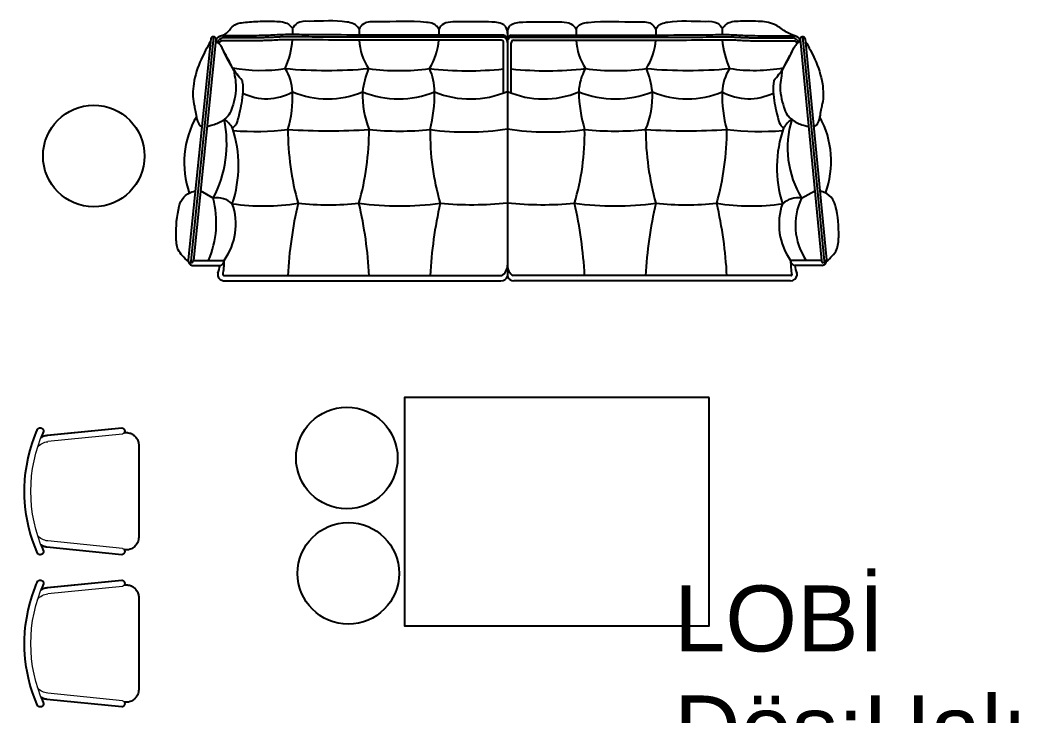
# Model space of a CAD drawing. Header units: millimetres. Extents: x 1443065 to 1517367, y 3763150 to 3779068.
# Drawn here: x 1476300.7 to 1476695.4, y 3768448.2 to 3768722.4 of the extents above; entities that cross this region are included whole.
import ezdxf

# ---------------------------------------------------------------- set-up
doc = ezdxf.new("R2010")
doc.units = ezdxf.units.MM
doc.layers.add('A_TEFRIS', color=173, linetype='Continuous', lineweight=9)
doc.layers.add('MAHAL', color=52, linetype='Continuous', lineweight=13)
doc.layers.add('m-TFR_vitrifiye', color=1, linetype='Continuous')
doc.styles.get("Standard").update_dxf_attribs({"font": 'arial.ttf'})

# ---------------------------------------------------------------- blocks, each defined once
blk = doc.blocks.new('fffef')
for p, q in [((5.53, 23.86), (5.52, 23.73)), ((5.52, 23.73), (5.53, 23.66)), ((5.57, 24.08), (5.53, 23.86)), ((5.67, 24.32), (5.57, 24.08)), ((5.77, 24.48), (5.67, 24.32)), ((5.83, 24.56), (5.77, 24.48)), ((5.94, 24.67), (5.83, 24.56)), ((6.07, 24.78), (5.94, 24.67)), ((6.26, 24.89), (6.07, 24.78)), ((6.36, 24.93), (6.26, 24.89)), ((6.41, 24.95), (6.36, 24.93)), ((6.55, 24.98), (6.41, 24.95)), ((6.67, 25), (6.55, 24.98)), ((35.77, 22.07), (6.67, 25)), ((37.46, 23.72), (37.45, 23.63)), ((37.47, 23.83), (37.46, 23.72)), ((37.51, 24.03), (37.47, 23.83)), ((37.58, 24.2), (37.51, 24.03)), ((37.67, 24.37), (37.58, 24.2)), ((37.78, 24.52), (37.67, 24.37)), ((37.88, 24.62), (37.78, 24.52)), ((37.98, 24.71), (37.88, 24.62)), ((38.14, 24.82), (37.98, 24.71)), ((38.3, 24.9), (38.14, 24.82)), ((38.49, 24.96), (38.3, 24.9)), ((38.7, 24.99), (38.49, 24.96)), ((38.91, 25), (38.7, 24.99)), ((39.18, 24.95), (38.91, 25)), ((39.36, 24.89), (39.18, 24.95)), ((39.52, 24.81), (39.36, 24.89)), ((39.63, 24.74), (39.52, 24.81)), ((39.73, 24.65), (39.63, 24.74)), ((39.83, 24.45), (39.73, 24.65)), ((39.98, 24.1), (39.83, 24.45)), ((40.35, 23.22), (39.98, 24.1)), ((0.35, 19.97), (0.23, 19.64)), ((0.53, 20.37), (0.35, 19.97)), ((0.68, 20.65), (0.53, 20.37)), ((0.84, 20.91), (0.68, 20.65)), ((1.11, 21.27), (0.84, 20.91)), ((1.37, 21.57), (1.11, 21.27)), ((1.55, 21.76), (1.37, 21.57)), ((1.81, 21.99), (1.55, 21.76)), ((2.03, 22.16), (1.81, 21.99)), ((2.25, 22.31), (2.03, 22.16)), ((2.61, 22.52), (2.25, 22.31)), ((2.96, 22.7), (2.61, 22.52)), ((3.29, 22.83), (2.96, 22.7)), ((3.66, 22.95), (3.29, 22.83)), ((4.09, 23.05), (3.66, 22.95)), ((4.39, 23.1), (4.09, 23.05)), ((4.79, 23.13), (4.39, 23.1)), ((5.37, 23.12), (4.79, 23.13)), ((5.7, 23.08), (5.37, 23.12)), ((5.53, 23.66), (5.55, 23.47)), ((5.55, 23.47), (5.59, 23.32)), ((5.59, 23.32), (5.64, 23.2)), ((5.64, 23.2), (5.67, 23.14)), ((5.67, 23.14), (5.69, 23.11)), ((5.69, 23.11), (5.7, 23.08)), ((36.04, 22.04), (35.77, 22.07)), ((36.41, 22), (36.04, 22.04)), ((36.83, 21.92), (36.41, 22)), ((37.24, 21.8), (36.83, 21.92)), ((37.65, 21.65), (37.24, 21.8)), ((37.45, 23.63), (37.56, 23.38)), ((37.56, 23.38), (37.65, 23.18)), ((37.65, 23.18), (37.77, 22.91)), ((37.93, 21.52), (37.65, 21.65)), ((37.77, 22.91), (38.48, 21.19)), ((38.21, 21.36), (37.93, 21.52)), ((38.48, 21.19), (38.21, 21.36)), ((40.82, 22.07), (40.35, 23.22)), ((41.35, 20.67), (40.82, 22.07)), ((42, 18.8), (41.35, 20.67)), ((0.01, 18.51), (0, 17.94)), ((0, 17.94), (0, -18.13)), ((0.04, 18.74), (0.01, 18.51)), ((0.07, 18.95), (0.04, 18.74)), ((0.13, 19.25), (0.07, 18.95)), ((0.23, 19.64), (0.13, 19.25)), ((42.8, 16.13), (42, 18.8)), ((43.54, 13.2), (42.8, 16.13)), ((44.14, 10.12), (43.54, 13.2)), ((44.56, 7.3), (44.14, 10.12)), ((44.81, 4.72), (44.56, 7.3)), ((44.98, 1.39), (44.81, 4.72)), ((44.96, -2.33), (44.98, 1.39)), ((44.69, -6.1), (44.96, -2.33)), ((44.29, -9.2), (44.69, -6.1)), ((43.43, -13.69), (43.98, -11.07)), ((43.98, -11.07), (44.29, -9.2)), ((42.7, -16.5), (43.43, -13.69)), ((0, -18.13), (0.03, -18.72)), ((0.03, -18.72), (0.1, -19.12)), ((0.1, -19.12), (0.25, -19.69)), ((0.25, -19.69), (0.34, -19.94)), ((40.84, -22.01), (41.84, -19.28)), ((41.84, -19.28), (42.7, -16.5)), ((0.34, -19.94), (0.52, -20.35)), ((0.52, -20.35), (0.71, -20.69)), ((0.71, -20.69), (0.97, -21.09)), ((0.97, -21.09), (1.24, -21.43)), ((1.24, -21.43), (1.5, -21.7)), ((1.5, -21.7), (1.87, -22.03)), ((1.87, -22.03), (2.29, -22.34)), ((2.29, -22.34), (2.85, -22.65)), ((2.85, -22.65), (3.35, -22.85)), ((3.35, -22.85), (4.08, -23.05)), ((4.08, -23.05), (4.6, -23.12)), ((4.6, -23.12), (5, -23.13)), ((5, -23.13), (5.39, -23.12)), ((5.39, -23.12), (5.56, -23.1)), ((5.54, -23.53), (5.53, -23.66)), ((5.53, -23.66), (5.53, -23.86)), ((5.58, -23.36), (5.54, -23.53)), ((5.56, -23.1), (5.61, -23.1)), ((5.62, -23.24), (5.58, -23.36)), ((5.61, -23.1), (5.66, -23.09)), ((5.7, -23.08), (5.62, -23.24)), ((5.66, -23.09), (5.7, -23.08)), ((6.67, -25), (36.16, -22.03)), ((36.16, -22.03), (36.51, -21.98)), ((36.51, -21.98), (36.77, -21.93)), ((36.77, -21.93), (36.99, -21.88)), ((36.99, -21.88), (37.2, -21.81)), ((37.2, -21.81), (37.42, -21.74)), ((37.42, -21.74), (37.6, -21.66)), ((38.48, -21.19), (37.45, -23.63)), ((37.45, -23.63), (37.48, -23.9)), ((37.6, -21.66), (37.83, -21.57)), ((37.83, -21.57), (38.09, -21.43)), ((38.09, -21.43), (38.34, -21.28)), ((38.34, -21.28), (38.48, -21.19)), ((40.15, -23.7), (40.84, -22.01)), ((5.53, -23.86), (5.54, -23.92)), ((5.54, -23.92), (5.56, -24.05)), ((5.56, -24.05), (5.61, -24.2)), ((5.61, -24.2), (5.67, -24.33)), ((5.67, -24.33), (5.73, -24.43)), ((5.73, -24.43), (5.8, -24.53)), ((5.8, -24.53), (5.87, -24.6)), ((5.87, -24.6), (5.95, -24.68)), ((5.95, -24.68), (6.04, -24.76)), ((6.04, -24.76), (6.14, -24.83)), ((6.14, -24.83), (6.23, -24.87)), ((6.23, -24.87), (6.34, -24.92)), ((6.34, -24.92), (6.46, -24.96)), ((6.46, -24.96), (6.56, -24.98)), ((6.56, -24.98), (6.67, -25)), ((37.48, -23.9), (37.6, -24.24)), ((37.6, -24.24), (37.72, -24.44)), ((37.72, -24.44), (37.87, -24.62)), ((37.87, -24.62), (38.04, -24.75)), ((38.04, -24.75), (38.26, -24.88)), ((38.26, -24.88), (38.52, -24.97)), ((38.52, -24.97), (38.74, -25)), ((38.74, -25), (38.94, -24.99)), ((38.94, -24.99), (39.06, -24.98)), ((39.06, -24.98), (39.18, -24.95)), ((39.18, -24.95), (39.35, -24.9)), ((39.35, -24.9), (39.44, -24.85)), ((39.44, -24.85), (39.58, -24.77)), ((39.58, -24.77), (39.67, -24.7)), ((39.67, -24.7), (39.73, -24.65)), ((39.73, -24.65), (40.15, -23.7))]:
    blk.add_line(p, q)
at = {"layer": 'A_TEFRIS'}
for p, q in [((6.67, 25), (36.04, 22.04)), ((6.42, 22.51), (35.79, 19.55)), ((0, 18.13), (0, -18.13)), ((6.42, -22.51), (35.79, -19.55)), ((6.67, -25), (36.04, -22.04))]:
    blk.add_line(p, q, dxfattribs=at)
for centre, radius, start, end in [((6.8, 23.73), 1.28, 95.9191, 252.5915), ((38.82, 23.63), 1.37, 48.2766, 180.0645), ((-15.35, 0), 60.35, 335.8879, 24.1121), ((5, 18.13), 5, 81.9422, 180), ((35.66, 17), 5.05, 56.0631, 85.6688), ((-15.35, 0), 57.85, 335.8904, 24.1096), ((35.41, 14.01), 5.55, 37.2213, 85.4268), ((5, -18.13), 5, 180, 278.0578), ((35.41, -14.01), 5.55, 274.5732, 322.7787), ((6.8, -23.73), 1.28, 107.4085, 264.0809), ((35.66, -17), 5.05, 274.3312, 303.9369), ((38.82, -23.63), 1.37, 179.9355, 311.7234)]:
    blk.add_arc(centre, radius, start, end, dxfattribs=at)

msp = doc.modelspace()

# ---------------------------------------------------------------- linework, layer by layer
at = {"layer": 'm-TFR_vitrifiye'}
for points in [[(1476408.04, 3768719.06), (1476408.04, 3768716.69)], [(1476434.26, 3768718.88), (1476434.26, 3768716.52)], [(1476465.67, 3768718.87), (1476465.67, 3768716.51)], [(1476519.74, 3768718.87), (1476519.74, 3768716.51)], [(1476551.14, 3768718.88), (1476551.14, 3768716.52)], [(1476577.36, 3768719.06), (1476577.36, 3768716.69)], [(1476375.87, 3768715.04), (1476367, 3768627.93)], [(1476376.97, 3768715.87), (1476367.8, 3768626.06)], [(1476377.86, 3768714.82), (1476368.99, 3768627.74)], [(1476492.7, 3768717.09), (1476492.7, 3768714.5)], [(1476608.05, 3768714.82), (1476616.42, 3768627.74)], [(1476608.94, 3768715.87), (1476617.61, 3768626.06)], [(1476610.04, 3768715.04), (1476618.41, 3768627.93)], [(1476491.19, 3768693.68), (1476491.19, 3768713.5)], [(1476492.7, 3768714.5), (1476492.7, 3768622.65)], [(1476492.7, 3768714.5), (1476492.7, 3768621.57)], [(1476492.7, 3768713.64), (1476492.7, 3768621.57)], [(1476494.21, 3768693.68), (1476494.21, 3768713.5)], [(1476376.8, 3768652.21), (1476371.78, 3768655.08)], [(1476608.6, 3768652.21), (1476613.78, 3768655.17)], [(1476368.71, 3768625.74), (1476379.53, 3768625.74)], [(1476368.99, 3768627.74), (1476381.13, 3768627.74)], [(1476616.42, 3768627.74), (1476604.28, 3768627.74)], [(1476616.69, 3768625.74), (1476605.88, 3768625.74)], [(1476380.95, 3768621.72), (1476490.39, 3768621.74)], [(1476604.46, 3768621.72), (1476495.02, 3768621.74)], [(1476381.2, 3768619.73), (1476490.15, 3768619.73)], [(1476604.21, 3768619.73), (1476495.26, 3768619.73)]]:
    msp.add_lwpolyline(points, dxfattribs=at)
msp.add_lwpolyline([(1476572.14, 3768573.74), (1476452.14, 3768573.74), (1476452.14, 3768483.74), (1476572.14, 3768483.74)], close=True, dxfattribs=at)
for centre in [(1476329.77, 3768668.86), (1476429.45, 3768549.87), (1476430.04, 3768504.41)]:
    msp.add_circle(centre, 20, dxfattribs=at)
for points, knots in [([(1476380.01, 3768716.22), (1476382.32, 3768717.08), (1476383.04, 3768718.32), (1476383.76, 3768719.19), (1476385.16, 3768720.88), (1476386.57, 3768721.16), (1476387.99, 3768721.36), (1476390.05, 3768721.65), (1476392.13, 3768721.79), (1476394.37, 3768721.89), (1476396.83, 3768721.99), (1476399.48, 3768722.06), (1476401.88, 3768721.92), (1476402.89, 3768721.87), (1476403.87, 3768721.78), (1476404.83, 3768721.52), (1476405.48, 3768721.35), (1476406.12, 3768721.11), (1476406.62, 3768720.69), (1476406.98, 3768720.39), (1476407.26, 3768720.01), (1476407.6, 3768719.65), (1476407.77, 3768719.47), (1476407.96, 3768719.29), (1476408.04, 3768719.06)], [0, 0, 0, 0, 1, 1, 1, 2, 2, 2, 3, 3, 3, 4, 4, 4, 5, 5, 5, 6, 6, 6, 7, 7, 7, 8, 8, 8, 8]), ([(1476434.26, 3768718.88), (1476433.96, 3768719.42), (1476433.57, 3768719.93), (1476433.09, 3768720.32), (1476432.8, 3768720.57), (1476432.46, 3768720.76), (1476432.11, 3768720.93), (1476431.29, 3768721.32), (1476430.38, 3768721.5), (1476429.48, 3768721.65), (1476424.57, 3768722.43), (1476419.84, 3768721.9), (1476414.63, 3768721.92), (1476412.93, 3768721.93), (1476411.19, 3768722), (1476409.87, 3768721.15), (1476409.11, 3768720.66), (1476408.49, 3768719.87), (1476408.04, 3768719.06)], [0, 0, 0, 0, 1, 1, 1, 2, 2, 2, 3, 3, 3, 4, 4, 4, 5, 5, 5, 6, 6, 6, 6]), ([(1476465.67, 3768718.87), (1476465.37, 3768719.41), (1476464.98, 3768719.92), (1476464.5, 3768720.31), (1476464.2, 3768720.56), (1476463.87, 3768720.76), (1476463.52, 3768720.92), (1476462.69, 3768721.29), (1476461.78, 3768721.42), (1476460.88, 3768721.52), (1476454.35, 3768722.27), (1476448.24, 3768721.56), (1476441.35, 3768721.75), (1476439.47, 3768721.8), (1476437.54, 3768721.92), (1476436.09, 3768720.97), (1476435.33, 3768720.48), (1476434.71, 3768719.69), (1476434.26, 3768718.88)], [0, 0, 0, 0, 1, 1, 1, 2, 2, 2, 3, 3, 3, 4, 4, 4, 5, 5, 5, 6, 6, 6, 6]), ([(1476492.09, 3768719.77), (1476491.92, 3768719.97), (1476491.73, 3768720.16), (1476491.53, 3768720.32), (1476491.23, 3768720.57), (1476490.9, 3768720.77), (1476490.55, 3768720.93), (1476489.73, 3768721.3), (1476488.82, 3768721.44), (1476487.91, 3768721.53), (1476484.31, 3768721.92), (1476480.88, 3768721.65), (1476475.43, 3768721.74), (1476472.75, 3768721.78), (1476469.58, 3768721.91), (1476467.71, 3768720.96), (1476466.73, 3768720.47), (1476466.11, 3768719.68), (1476465.67, 3768718.87)], [0, 0, 0, 0, 1, 1, 1, 2, 2, 2, 3, 3, 3, 4, 4, 4, 5, 5, 5, 6, 6, 6, 6]), ([(1476493.32, 3768719.77), (1476493.49, 3768719.97), (1476493.67, 3768720.16), (1476493.87, 3768720.32), (1476494.17, 3768720.57), (1476494.5, 3768720.77), (1476494.85, 3768720.93), (1476495.68, 3768721.3), (1476496.59, 3768721.44), (1476497.49, 3768721.53), (1476501.1, 3768721.92), (1476504.52, 3768721.65), (1476509.97, 3768721.74), (1476512.65, 3768721.78), (1476515.82, 3768721.91), (1476517.69, 3768720.96), (1476518.67, 3768720.47), (1476519.3, 3768719.68), (1476519.74, 3768718.87)], [0, 0, 0, 0, 1, 1, 1, 2, 2, 2, 3, 3, 3, 4, 4, 4, 5, 5, 5, 6, 6, 6, 6]), ([(1476519.74, 3768718.87), (1476520.04, 3768719.41), (1476520.43, 3768719.92), (1476520.91, 3768720.31), (1476521.21, 3768720.56), (1476521.54, 3768720.76), (1476521.89, 3768720.92), (1476522.71, 3768721.29), (1476523.62, 3768721.42), (1476524.53, 3768721.52), (1476531.06, 3768722.27), (1476537.17, 3768721.56), (1476544.06, 3768721.75), (1476545.93, 3768721.8), (1476547.87, 3768721.92), (1476549.32, 3768720.97), (1476550.07, 3768720.48), (1476550.7, 3768719.69), (1476551.14, 3768718.88)], [0, 0, 0, 0, 1, 1, 1, 2, 2, 2, 3, 3, 3, 4, 4, 4, 5, 5, 5, 6, 6, 6, 6]), ([(1476551.14, 3768718.88), (1476551.44, 3768719.42), (1476551.83, 3768719.93), (1476552.31, 3768720.32), (1476552.61, 3768720.57), (1476552.94, 3768720.76), (1476553.29, 3768720.93), (1476554.12, 3768721.32), (1476555.03, 3768721.5), (1476555.93, 3768721.65), (1476560.83, 3768722.43), (1476565.56, 3768721.9), (1476570.78, 3768721.92), (1476572.47, 3768721.93), (1476574.22, 3768722), (1476575.54, 3768721.15), (1476576.3, 3768720.66), (1476576.92, 3768719.87), (1476577.36, 3768719.06)], [0, 0, 0, 0, 1, 1, 1, 2, 2, 2, 3, 3, 3, 4, 4, 4, 5, 5, 5, 6, 6, 6, 6]), ([(1476605.9, 3768716.22), (1476603.59, 3768717.08), (1476602.87, 3768717.52), (1476602.15, 3768718), (1476600.75, 3768718.92), (1476599.34, 3768720), (1476597.93, 3768720.67), (1476595.86, 3768721.65), (1476593.78, 3768721.79), (1476591.45, 3768721.89), (1476588.88, 3768721.99), (1476586.01, 3768722.06), (1476583.56, 3768721.92), (1476582.51, 3768721.87), (1476581.54, 3768721.78), (1476580.57, 3768721.52), (1476579.93, 3768721.35), (1476579.28, 3768721.11), (1476578.79, 3768720.69), (1476578.43, 3768720.39), (1476578.15, 3768720.01), (1476577.81, 3768719.65), (1476577.64, 3768719.47), (1476577.44, 3768719.29), (1476577.36, 3768719.06)], [0, 0, 0, 0, 1, 1, 1, 2, 2, 2, 3, 3, 3, 4, 4, 4, 5, 5, 5, 6, 6, 6, 7, 7, 7, 8, 8, 8, 8]), ([(1476377.86, 3768714.82), (1476377.89, 3768715.38), (1476377.46, 3768715.85), (1476376.91, 3768715.87), (1476376.4, 3768715.9), (1476375.96, 3768715.54), (1476375.87, 3768715.04)], [0, 0, 0, 0, 1, 1, 1, 2, 2, 2, 2]), ([(1476491.19, 3768716.51), (1476471.13, 3768716.51), (1476455.42, 3768716.49), (1476437.56, 3768716.51), (1476432.38, 3768716.52), (1476427.02, 3768716.53), (1476419.65, 3768716.59), (1476417.02, 3768716.61), (1476414.13, 3768716.63), (1476411.78, 3768716.66), (1476408.75, 3768716.69), (1476406.64, 3768716.72), (1476404.4, 3768716.66), (1476402.27, 3768716.6), (1476400.02, 3768716.46), (1476397.87, 3768716.37), (1476395.15, 3768716.26), (1476392.6, 3768716.22), (1476390.07, 3768716.23), (1476387.32, 3768716.23), (1476384.6, 3768716.28), (1476381.8, 3768716.23), (1476381.75, 3768716.22), (1476381.7, 3768716.22), (1476380.01, 3768716.22)], [0, 0, 0, 0, 1, 1, 1, 2, 2, 2, 3, 3, 3, 4, 4, 4, 5, 5, 5, 6, 6, 6, 7, 7, 7, 8, 8, 8, 8]), ([(1476490.19, 3768714.5), (1476480.05, 3768714.5), (1476440.71, 3768714.5), (1476439.44, 3768714.5), (1476437.07, 3768714.5), (1476434.7, 3768714.5), (1476432.33, 3768714.5), (1476429.96, 3768714.51), (1476427.58, 3768714.52), (1476425.21, 3768714.54), (1476424.29, 3768714.54), (1476423.36, 3768714.55), (1476420.19, 3768714.57), (1476417.67, 3768714.57), (1476414.55, 3768714.58), (1476413.82, 3768714.6), (1476413.09, 3768714.61), (1476412.36, 3768714.62), (1476411.63, 3768714.63), (1476410.9, 3768714.64), (1476410.16, 3768714.65), (1476409.44, 3768714.66), (1476408.71, 3768714.67), (1476407.99, 3768714.68), (1476407.27, 3768714.68), (1476406.73, 3768714.68), (1476406.19, 3768714.67), (1476405.66, 3768714.67), (1476405.4, 3768714.66), (1476405.14, 3768714.66), (1476404.88, 3768714.65), (1476404.65, 3768714.64), (1476404.43, 3768714.64), (1476404.2, 3768714.63), (1476403.97, 3768714.62), (1476403.75, 3768714.61), (1476403.52, 3768714.6), (1476403.3, 3768714.59), (1476403.07, 3768714.58), (1476402.84, 3768714.57), (1476402.38, 3768714.55), (1476401.93, 3768714.53), (1476401.47, 3768714.5), (1476400.55, 3768714.45), (1476399.62, 3768714.4), (1476398.11, 3768714.36), (1476397.51, 3768714.34), (1476397.13, 3768714.33), (1476396.76, 3768714.31), (1476396.38, 3768714.3), (1476396.01, 3768714.29), (1476395.63, 3768714.28), (1476394.89, 3768714.26), (1476394.14, 3768714.24), (1476393.39, 3768714.23), (1476392.53, 3768714.22), (1476391.66, 3768714.21), (1476390.8, 3768714.21), (1476390.24, 3768714.21), (1476389.69, 3768714.21), (1476389.14, 3768714.21), (1476388.58, 3768714.21), (1476388.03, 3768714.22), (1476387.49, 3768714.22), (1476386.41, 3768714.23), (1476385.34, 3768714.23), (1476384.27, 3768714.23), (1476383.91, 3768714.23), (1476383.54, 3768714.23), (1476383.18, 3768714.23), (1476382.96, 3768714.23), (1476382.74, 3768714.22), (1476382.51, 3768714.22), (1476382.37, 3768714.22), (1476382.22, 3768714.22), (1476382.08, 3768714.21), (1476381.94, 3768714.21), (1476381.8, 3768714.21), (1476381.65, 3768714.21), (1476381.64, 3768714.21), (1476381.63, 3768714.21), (1476380.22, 3768714.21)], [0, 0, 0, 0, 1, 1, 1, 2, 2, 2, 3, 3, 3, 4, 4, 4, 5, 5, 5, 6, 6, 6, 7, 7, 7, 8, 8, 8, 9, 9, 9, 10, 10, 10, 11, 11, 11, 12, 12, 12, 13, 13, 13, 14, 14, 14, 15, 15, 15, 16, 16, 16, 17, 17, 17, 18, 18, 18, 19, 19, 19, 20, 20, 20, 21, 21, 21, 22, 22, 22, 23, 23, 23, 24, 24, 24, 25, 25, 25, 26, 26, 26, 27, 27, 27, 27]), ([(1476491.19, 3768715.66), (1476482.33, 3768715.66), (1476440.9, 3768715.65), (1476439.65, 3768715.65), (1476437.51, 3768715.65), (1476435.36, 3768715.65), (1476433.21, 3768715.66), (1476431.07, 3768715.66), (1476428.92, 3768715.67), (1476426.77, 3768715.68), (1476425.72, 3768715.69), (1476424.67, 3768715.7), (1476421.42, 3768715.71), (1476418.71, 3768715.72), (1476417.83, 3768715.73), (1476415.77, 3768715.74), (1476413.7, 3768715.76), (1476412.82, 3768715.77), (1476411.95, 3768715.78), (1476411.35, 3768715.79), (1476410.75, 3768715.8), (1476410.14, 3768715.81), (1476409.54, 3768715.82), (1476408.94, 3768715.83), (1476408.34, 3768715.83), (1476407.14, 3768715.84), (1476405.95, 3768715.84), (1476404.76, 3768715.8), (1476404.48, 3768715.8), (1476404.2, 3768715.79), (1476403.92, 3768715.78), (1476403.63, 3768715.77), (1476403.35, 3768715.76), (1476403.07, 3768715.74), (1476402.51, 3768715.72), (1476401.94, 3768715.69), (1476401.37, 3768715.66), (1476400.82, 3768715.63), (1476400.26, 3768715.6), (1476399.23, 3768715.57), (1476398.54, 3768715.55), (1476398.17, 3768715.53), (1476397.81, 3768715.52), (1476397.07, 3768715.48), (1476396.33, 3768715.46), (1476395.59, 3768715.43), (1476394.85, 3768715.41), (1476394.11, 3768715.4), (1476393.37, 3768715.39), (1476392.43, 3768715.37), (1476391.5, 3768715.37), (1476390.57, 3768715.37), (1476390, 3768715.37), (1476389.43, 3768715.37), (1476388.87, 3768715.37), (1476388.3, 3768715.37), (1476387.74, 3768715.38), (1476387.18, 3768715.38), (1476386.05, 3768715.39), (1476384.92, 3768715.39), (1476383.79, 3768715.39), (1476383.3, 3768715.39), (1476382.82, 3768715.38), (1476382.33, 3768715.38), (1476382.18, 3768715.37), (1476382.04, 3768715.37), (1476381.89, 3768715.37), (1476381.8, 3768715.37), (1476381.7, 3768715.37), (1476380.57, 3768715.36)], [0, 0, 0, 0, 1, 1, 1, 2, 2, 2, 3, 3, 3, 4, 4, 4, 5, 5, 5, 6, 6, 6, 7, 7, 7, 8, 8, 8, 9, 9, 9, 10, 10, 10, 11, 11, 11, 12, 12, 12, 13, 13, 13, 14, 14, 14, 15, 15, 15, 16, 16, 16, 17, 17, 17, 18, 18, 18, 19, 19, 19, 20, 20, 20, 21, 21, 21, 22, 22, 22, 23, 23, 23, 23]), ([(1476494.21, 3768716.51), (1476514.28, 3768716.51), (1476529.99, 3768716.49), (1476547.85, 3768716.51), (1476553.03, 3768716.52), (1476558.39, 3768716.53), (1476565.75, 3768716.59), (1476568.39, 3768716.61), (1476571.28, 3768716.63), (1476573.62, 3768716.66), (1476576.65, 3768716.69), (1476578.76, 3768716.72), (1476580.87, 3768716.66), (1476582.89, 3768716.6), (1476584.9, 3768716.46), (1476587.07, 3768716.37), (1476589.82, 3768716.26), (1476592.82, 3768716.22), (1476595.59, 3768716.23), (1476598.59, 3768716.23), (1476601.31, 3768716.28), (1476604.12, 3768716.23), (1476604.16, 3768716.22), (1476604.21, 3768716.22), (1476605.9, 3768716.22)], [0, 0, 0, 0, 1, 1, 1, 2, 2, 2, 3, 3, 3, 4, 4, 4, 5, 5, 5, 6, 6, 6, 7, 7, 7, 8, 8, 8, 8]), ([(1476494.21, 3768715.66), (1476503.08, 3768715.66), (1476544.51, 3768715.65), (1476545.75, 3768715.65), (1476547.9, 3768715.65), (1476550.05, 3768715.65), (1476552.19, 3768715.66), (1476554.34, 3768715.66), (1476556.49, 3768715.67), (1476558.64, 3768715.68), (1476559.69, 3768715.69), (1476560.74, 3768715.7), (1476563.99, 3768715.71), (1476566.7, 3768715.72), (1476567.57, 3768715.73), (1476569.64, 3768715.74), (1476571.71, 3768715.76), (1476572.58, 3768715.77), (1476573.46, 3768715.78), (1476574.06, 3768715.79), (1476574.66, 3768715.8), (1476575.26, 3768715.81), (1476575.86, 3768715.82), (1476576.46, 3768715.83), (1476577.06, 3768715.83), (1476578.26, 3768715.84), (1476579.46, 3768715.84), (1476580.65, 3768715.8), (1476580.93, 3768715.8), (1476581.21, 3768715.79), (1476581.49, 3768715.78), (1476581.77, 3768715.77), (1476582.05, 3768715.76), (1476582.34, 3768715.74), (1476582.9, 3768715.72), (1476583.47, 3768715.69), (1476584.03, 3768715.66), (1476584.59, 3768715.63), (1476585.14, 3768715.6), (1476585.7, 3768715.57), (1476586.07, 3768715.55), (1476586.44, 3768715.53), (1476586.81, 3768715.52), (1476587.55, 3768715.48), (1476588.29, 3768715.46), (1476589.03, 3768715.43), (1476589.77, 3768715.41), (1476591.81, 3768715.4), (1476592.54, 3768715.39), (1476593.48, 3768715.37), (1476594.42, 3768715.37), (1476595.35, 3768715.37), (1476595.91, 3768715.37), (1476596.48, 3768715.37), (1476597.05, 3768715.37), (1476597.61, 3768715.37), (1476598.17, 3768715.38), (1476598.74, 3768715.38), (1476599.87, 3768715.39), (1476600.99, 3768715.39), (1476602.13, 3768715.39), (1476602.61, 3768715.39), (1476603.1, 3768715.38), (1476603.58, 3768715.38), (1476603.73, 3768715.37), (1476603.88, 3768715.37), (1476604.03, 3768715.37), (1476604.12, 3768715.37), (1476604.21, 3768715.37), (1476605.34, 3768715.36)], [0, 0, 0, 0, 1, 1, 1, 2, 2, 2, 3, 3, 3, 4, 4, 4, 5, 5, 5, 6, 6, 6, 7, 7, 7, 8, 8, 8, 9, 9, 9, 10, 10, 10, 11, 11, 11, 12, 12, 12, 13, 13, 13, 14, 14, 14, 15, 15, 15, 16, 16, 16, 17, 17, 17, 18, 18, 18, 19, 19, 19, 20, 20, 20, 21, 21, 21, 22, 22, 22, 23, 23, 23, 23]), ([(1476495.21, 3768714.5), (1476505.36, 3768714.5), (1476544.7, 3768714.5), (1476545.97, 3768714.5), (1476548.34, 3768714.5), (1476550.71, 3768714.5), (1476553.08, 3768714.5), (1476555.45, 3768714.51), (1476557.82, 3768714.52), (1476560.2, 3768714.54), (1476561.12, 3768714.54), (1476562.04, 3768714.55), (1476565.21, 3768714.57), (1476567.73, 3768714.57), (1476570.85, 3768714.58), (1476571.58, 3768714.6), (1476572.32, 3768714.61), (1476573.05, 3768714.62), (1476573.78, 3768714.63), (1476574.51, 3768714.64), (1476575.24, 3768714.65), (1476575.97, 3768714.66), (1476576.69, 3768714.67), (1476577.42, 3768714.68), (1476578.14, 3768714.68), (1476578.68, 3768714.68), (1476579.21, 3768714.67), (1476579.75, 3768714.67), (1476580.01, 3768714.66), (1476580.27, 3768714.66), (1476580.53, 3768714.65), (1476580.76, 3768714.64), (1476580.98, 3768714.64), (1476581.21, 3768714.63), (1476581.43, 3768714.62), (1476581.66, 3768714.61), (1476581.88, 3768714.6), (1476582.11, 3768714.59), (1476582.34, 3768714.58), (1476582.57, 3768714.57), (1476583.02, 3768714.55), (1476583.48, 3768714.53), (1476583.94, 3768714.5), (1476584.86, 3768714.45), (1476585.79, 3768714.4), (1476586.73, 3768714.36), (1476587.1, 3768714.34), (1476587.48, 3768714.33), (1476587.85, 3768714.31), (1476588.23, 3768714.3), (1476588.6, 3768714.29), (1476588.98, 3768714.28), (1476589.73, 3768714.26), (1476591.78, 3768714.24), (1476592.52, 3768714.23), (1476593.39, 3768714.22), (1476594.25, 3768714.21), (1476595.12, 3768714.21), (1476595.67, 3768714.21), (1476596.23, 3768714.21), (1476596.78, 3768714.21), (1476597.33, 3768714.21), (1476597.88, 3768714.22), (1476598.43, 3768714.22), (1476599.5, 3768714.23), (1476600.57, 3768714.23), (1476601.64, 3768714.23), (1476602.01, 3768714.23), (1476602.37, 3768714.23), (1476602.73, 3768714.23), (1476602.96, 3768714.23), (1476603.18, 3768714.22), (1476603.4, 3768714.22), (1476603.55, 3768714.22), (1476603.69, 3768714.22), (1476603.83, 3768714.21), (1476603.98, 3768714.21), (1476604.12, 3768714.21), (1476604.26, 3768714.21), (1476604.27, 3768714.21), (1476604.28, 3768714.21), (1476605.7, 3768714.21)], [0, 0, 0, 0, 1, 1, 1, 2, 2, 2, 3, 3, 3, 4, 4, 4, 5, 5, 5, 6, 6, 6, 7, 7, 7, 8, 8, 8, 9, 9, 9, 10, 10, 10, 11, 11, 11, 12, 12, 12, 13, 13, 13, 14, 14, 14, 15, 15, 15, 16, 16, 16, 17, 17, 17, 18, 18, 18, 19, 19, 19, 20, 20, 20, 21, 21, 21, 22, 22, 22, 23, 23, 23, 24, 24, 24, 25, 25, 25, 26, 26, 26, 27, 27, 27, 27]), ([(1476610.04, 3768715.04), (1476609.95, 3768715.58), (1476609.43, 3768715.95), (1476608.89, 3768715.86), (1476608.39, 3768715.78), (1476608.03, 3768715.33), (1476608.05, 3768714.82)], [0, 0, 0, 0, 1, 1, 1, 2, 2, 2, 2]), ([(1476375.76, 3768714.01), (1476374.45, 3768711.69), (1476373.16, 3768709.37), (1476372.07, 3768706.94), (1476370.7, 3768703.88), (1476369.66, 3768700.66), (1476369.13, 3768697.31), (1476368.71, 3768694.67), (1476368.6, 3768691.96), (1476369.16, 3768689.38), (1476369.3, 3768688.76), (1476369.47, 3768688.14), (1476369.61, 3768687.51), (1476369.79, 3768686.65), (1476369.9, 3768685.77), (1476370.06, 3768684.91), (1476370.25, 3768683.86), (1476370.52, 3768682.83), (1476370.99, 3768681.82), (1476371.19, 3768681.39), (1476371.42, 3768680.97), (1476371.79, 3768680.72), (1476371.87, 3768680.66), (1476371.96, 3768680.62), (1476372.05, 3768680.58), (1476372.15, 3768680.53), (1476372.25, 3768680.48), (1476372.35, 3768680.44)], [0, 0, 0, 0, 1, 1, 1, 2, 2, 2, 3, 3, 3, 4, 4, 4, 5, 5, 5, 6, 6, 6, 7, 7, 7, 8, 8, 8, 9, 9, 9, 9]), ([(1476384.96, 3768702.51), (1476384.11, 3768704.2), (1476383.26, 3768705.9), (1476382.37, 3768707.57), (1476381.75, 3768708.73), (1476381.11, 3768709.87), (1476380.52, 3768711.06), (1476380.26, 3768711.6), (1476380.01, 3768712.14), (1476379.64, 3768712.58), (1476379.21, 3768713.09), (1476378.62, 3768713.47), (1476378.14, 3768713.94), (1476378.03, 3768714.06), (1476377.91, 3768714.19), (1476377.81, 3768714.31)], [0, 0, 0, 0, 1, 1, 1, 2, 2, 2, 3, 3, 3, 4, 4, 4, 5, 5, 5, 5]), ([(1476388.18, 3768698.59), (1476386.86, 3768700.23), (1476385.53, 3768701.86), (1476384.41, 3768703.61), (1476382.9, 3768705.95), (1476381.74, 3768708.49), (1476380.52, 3768711.06), (1476380.27, 3768711.6), (1476380.01, 3768712.14), (1476379.64, 3768712.58), (1476379.21, 3768713.09), (1476378.62, 3768713.47), (1476378.14, 3768713.94), (1476378.03, 3768714.06), (1476377.91, 3768714.19), (1476377.81, 3768714.31)], [0, 0, 0, 0, 1, 1, 1, 2, 2, 2, 3, 3, 3, 4, 4, 4, 5, 5, 5, 5]), ([(1476597.73, 3768698.59), (1476599.06, 3768700.23), (1476600.38, 3768701.86), (1476601.51, 3768703.61), (1476603.02, 3768705.95), (1476604.17, 3768708.49), (1476605.39, 3768711.06), (1476605.65, 3768711.6), (1476605.9, 3768712.14), (1476606.28, 3768712.58), (1476606.71, 3768713.09), (1476607.29, 3768713.47), (1476607.77, 3768713.94), (1476607.89, 3768714.06), (1476608, 3768714.19), (1476608.11, 3768714.31)], [0, 0, 0, 0, 1, 1, 1, 2, 2, 2, 3, 3, 3, 4, 4, 4, 5, 5, 5, 5]), ([(1476600.95, 3768702.51), (1476601.8, 3768704.2), (1476602.66, 3768705.9), (1476603.55, 3768707.57), (1476604.17, 3768708.73), (1476604.8, 3768709.87), (1476605.39, 3768711.06), (1476605.65, 3768711.6), (1476605.91, 3768712.14), (1476606.28, 3768712.58), (1476606.71, 3768713.09), (1476607.29, 3768713.47), (1476607.77, 3768713.94), (1476607.89, 3768714.06), (1476608, 3768714.19), (1476608.11, 3768714.31)], [0, 0, 0, 0, 1, 1, 1, 2, 2, 2, 3, 3, 3, 4, 4, 4, 5, 5, 5, 5]), ([(1476610.15, 3768714.01), (1476611.47, 3768711.69), (1476612.76, 3768709.37), (1476613.84, 3768706.94), (1476615.21, 3768703.88), (1476616.25, 3768700.66), (1476616.79, 3768697.31), (1476617.21, 3768694.67), (1476617.31, 3768691.96), (1476616.75, 3768689.38), (1476616.62, 3768688.76), (1476616.44, 3768688.14), (1476616.31, 3768687.51), (1476616.12, 3768686.65), (1476616.01, 3768685.77), (1476615.86, 3768684.91), (1476615.66, 3768683.86), (1476615.4, 3768682.83), (1476614.93, 3768681.82), (1476614.73, 3768681.39), (1476614.49, 3768680.97), (1476614.13, 3768680.72), (1476614.04, 3768680.66), (1476613.96, 3768680.62), (1476613.87, 3768680.58), (1476613.7, 3768680.5), (1476613.53, 3768680.43), (1476613.37, 3768680.35)], [0, 0, 0, 0, 1, 1, 1, 2, 2, 2, 3, 3, 3, 4, 4, 4, 5, 5, 5, 6, 6, 6, 7, 7, 7, 8, 8, 8, 9, 9, 9, 9]), ([(1476384.96, 3768702.51), (1476385.06, 3768701.83), (1476385.16, 3768701.16), (1476385.26, 3768700.48), (1476385.44, 3768699.29), (1476385.65, 3768698.09), (1476385.71, 3768696.9), (1476385.88, 3768693.94), (1476385.18, 3768690.98), (1476384.3, 3768688.07), (1476383.97, 3768687), (1476383.62, 3768685.93), (1476382.98, 3768685.04), (1476382.63, 3768684.56), (1476382.19, 3768684.14), (1476381.74, 3768683.74), (1476381.3, 3768683.35), (1476380.85, 3768682.99), (1476380.36, 3768682.67), (1476379.05, 3768681.8), (1476377.54, 3768681.22), (1476376.01, 3768680.82), (1476375.46, 3768680.68), (1476374.91, 3768680.55), (1476374.36, 3768680.44)], [0, 0, 0, 0, 1, 1, 1, 2, 2, 2, 3, 3, 3, 4, 4, 4, 5, 5, 5, 6, 6, 6, 7, 7, 7, 8, 8, 8, 8]), ([(1476600.95, 3768702.51), (1476600.86, 3768701.83), (1476600.76, 3768701.16), (1476600.65, 3768700.48), (1476600.47, 3768699.29), (1476600.27, 3768698.09), (1476600.2, 3768696.9), (1476600.04, 3768693.94), (1476600.73, 3768690.98), (1476601.61, 3768688.07), (1476601.94, 3768687), (1476602.3, 3768685.93), (1476602.94, 3768685.04), (1476603.29, 3768684.56), (1476603.72, 3768684.14), (1476604.17, 3768683.74), (1476604.61, 3768683.35), (1476605.07, 3768682.99), (1476605.55, 3768682.67), (1476606.86, 3768681.8), (1476608.37, 3768681.22), (1476609.9, 3768680.82), (1476610.38, 3768680.69), (1476610.87, 3768680.58), (1476611.35, 3768680.48)], [0, 0, 0, 0, 1, 1, 1, 2, 2, 2, 3, 3, 3, 4, 4, 4, 5, 5, 5, 6, 6, 6, 7, 7, 7, 8, 8, 8, 8]), ([(1476388.18, 3768698.59), (1476388.3, 3768697.92), (1476388.42, 3768697.25), (1476388.48, 3768696.57), (1476388.58, 3768695.38), (1476388.49, 3768694.18), (1476388.39, 3768693.15), (1476388.03, 3768689.48), (1476387.58, 3768687.85), (1476386.72, 3768684.21), (1476386.51, 3768683.3), (1476386.27, 3768682.26), (1476385.82, 3768681.45), (1476385.59, 3768681.05), (1476385.32, 3768680.7), (1476384.96, 3768680.36), (1476384.78, 3768680.19), (1476384.58, 3768680.02), (1476384.37, 3768679.86)], [0, 0, 0, 0, 1, 1, 1, 2, 2, 2, 3, 3, 3, 4, 4, 4, 5, 5, 5, 6, 6, 6, 6]), ([(1476597.73, 3768698.59), (1476597.61, 3768697.92), (1476597.49, 3768697.25), (1476597.43, 3768696.57), (1476597.33, 3768695.38), (1476597.43, 3768694.18), (1476597.53, 3768693.15), (1476597.88, 3768689.48), (1476598.33, 3768687.85), (1476599.19, 3768684.21), (1476599.4, 3768683.3), (1476599.64, 3768682.26), (1476600.1, 3768681.45), (1476600.32, 3768681.05), (1476600.6, 3768680.7), (1476600.95, 3768680.36), (1476601.13, 3768680.19), (1476601.33, 3768680.02), (1476601.55, 3768679.86)], [0, 0, 0, 0, 1, 1, 1, 2, 2, 2, 3, 3, 3, 4, 4, 4, 5, 5, 5, 6, 6, 6, 6]), ([(1476366.99, 3768627.36), (1476365.39, 3768628.74), (1476363.81, 3768630.14), (1476363.02, 3768631.93), (1476362.34, 3768633.44), (1476362.22, 3768635.24), (1476362.19, 3768637), (1476362.1, 3768641.18), (1476362.44, 3768645.18), (1476363.45, 3768649.12), (1476363.6, 3768649.72), (1476363.77, 3768650.32), (1476364.03, 3768650.88), (1476364.6, 3768652.12), (1476365.6, 3768653.19), (1476366.76, 3768653.92), (1476367.46, 3768654.35), (1476368.22, 3768654.66), (1476369, 3768654.89), (1476369.25, 3768654.96), (1476369.51, 3768655.02), (1476369.76, 3768655.08)], [0, 0, 0, 0, 1, 1, 1, 2, 2, 2, 3, 3, 3, 4, 4, 4, 5, 5, 5, 6, 6, 6, 7, 7, 7, 7]), ([(1476618.41, 3768627.36), (1476620.02, 3768628.74), (1476621.59, 3768630.14), (1476622.39, 3768631.93), (1476623.07, 3768633.44), (1476623.18, 3768635.24), (1476623.22, 3768637), (1476623.31, 3768641.18), (1476622.97, 3768645.18), (1476621.96, 3768649.12), (1476621.8, 3768649.72), (1476621.63, 3768650.32), (1476621.37, 3768650.88), (1476620.81, 3768652.12), (1476619.81, 3768653.19), (1476618.64, 3768653.92), (1476617.95, 3768654.35), (1476617.19, 3768654.66), (1476616.41, 3768654.89), (1476616.21, 3768654.94), (1476616.01, 3768654.99), (1476615.8, 3768655.04)], [0, 0, 0, 0, 1, 1, 1, 2, 2, 2, 3, 3, 3, 4, 4, 4, 5, 5, 5, 6, 6, 6, 7, 7, 7, 7]), ([(1476367, 3768627.93), (1476366.83, 3768626.9), (1476367.53, 3768625.93), (1476368.56, 3768625.75), (1476368.61, 3768625.75), (1476368.66, 3768625.74), (1476368.71, 3768625.74)], [0, 0, 0, 0, 1, 1, 1, 2, 2, 2, 2]), ([(1476616.69, 3768625.74), (1476617.73, 3768625.82), (1476618.51, 3768626.73), (1476618.43, 3768627.78), (1476618.42, 3768627.83), (1476618.42, 3768627.88), (1476618.41, 3768627.93)], [0, 0, 0, 0, 1, 1, 1, 2, 2, 2, 2]), ([(1476378.65, 3768622.65), (1476378.35, 3768621.36), (1476379.16, 3768620.08), (1476380.44, 3768619.78), (1476380.69, 3768619.72), (1476380.95, 3768619.71), (1476381.2, 3768619.73)], [0, 0, 0, 0, 1, 1, 1, 2, 2, 2, 2]), ([(1476380.69, 3768622.03), (1476380.65, 3768621.9), (1476380.72, 3768621.77), (1476380.84, 3768621.73), (1476380.88, 3768621.72), (1476380.91, 3768621.72), (1476380.95, 3768621.72)], [0, 0, 0, 0, 1, 1, 1, 2, 2, 2, 2]), ([(1476604.21, 3768619.73), (1476605.52, 3768619.61), (1476606.68, 3768620.57), (1476606.81, 3768621.89), (1476606.83, 3768622.14), (1476606.81, 3768622.4), (1476606.76, 3768622.65)], [0, 0, 0, 0, 1, 1, 1, 2, 2, 2, 2]), ([(1476604.46, 3768621.72), (1476604.59, 3768621.71), (1476604.71, 3768621.8), (1476604.72, 3768621.92), (1476604.73, 3768621.96), (1476604.72, 3768621.99), (1476604.71, 3768622.03)], [0, 0, 0, 0, 1, 1, 1, 2, 2, 2, 2])]:
    msp.add_open_spline(points, degree=3, knots=knots, dxfattribs=at)
for points in [[(1476492.7, 3768717.09), (1476492.77, 3768718.02), (1476492.56, 3768718.96), (1476492.09, 3768719.77)], [(1476493.32, 3768719.77), (1476492.85, 3768718.96), (1476492.64, 3768718.02), (1476492.7, 3768717.09)], [(1476380.01, 3768716.22), (1476378.96, 3768716.06), (1476378.11, 3768715.29), (1476377.85, 3768714.26)], [(1476380.57, 3768715.36), (1476379.61, 3768715.22), (1476378.81, 3768714.55), (1476378.48, 3768713.63)], [(1476405.13, 3768703.33), (1476406.76, 3768706.91), (1476407.75, 3768710.75), (1476408.04, 3768714.67)], [(1476492.7, 3768714.5), (1476492.76, 3768715.45), (1476492.12, 3768716.3), (1476491.19, 3768716.51)], [(1476492.7, 3768713.64), (1476492.76, 3768714.59), (1476492.12, 3768715.44), (1476491.19, 3768715.66)], [(1476494.21, 3768716.51), (1476493.29, 3768716.3), (1476492.65, 3768715.45), (1476492.7, 3768714.5)], [(1476494.21, 3768715.66), (1476493.29, 3768715.44), (1476492.65, 3768714.59), (1476492.7, 3768713.64)], [(1476577.36, 3768714.67), (1476577.66, 3768710.75), (1476578.64, 3768706.91), (1476580.27, 3768703.33)], [(1476607.44, 3768713.63), (1476607.11, 3768714.55), (1476606.3, 3768715.22), (1476605.34, 3768715.36)], [(1476608.06, 3768714.26), (1476607.8, 3768715.29), (1476606.95, 3768716.06), (1476605.9, 3768716.22)], [(1476380.22, 3768714.21), (1476379.65, 3768714.13), (1476379.18, 3768713.72), (1476379.04, 3768713.17)], [(1476434.26, 3768714.5), (1476434.53, 3768710.52), (1476435.8, 3768706.68), (1476437.96, 3768703.33)], [(1476461.98, 3768703.33), (1476464.13, 3768706.68), (1476465.4, 3768710.52), (1476465.67, 3768714.5)], [(1476491.19, 3768713.5), (1476491.19, 3768714.05), (1476490.75, 3768714.5), (1476490.19, 3768714.5)], [(1476495.21, 3768714.5), (1476494.66, 3768714.5), (1476494.21, 3768714.05), (1476494.21, 3768713.5)], [(1476519.74, 3768714.5), (1476520.01, 3768710.52), (1476521.28, 3768706.68), (1476523.43, 3768703.33)], [(1476547.45, 3768703.33), (1476549.6, 3768706.68), (1476550.87, 3768710.52), (1476551.14, 3768714.5)], [(1476606.88, 3768713.17), (1476606.73, 3768713.72), (1476606.26, 3768714.13), (1476605.7, 3768714.21)], [(1476384.41, 3768703.61), (1476391.25, 3768702.36), (1476398.26, 3768702.26), (1476405.13, 3768703.33)], [(1476408.04, 3768694.12), (1476407.97, 3768697.4), (1476406.96, 3768700.6), (1476405.13, 3768703.33)], [(1476405.13, 3768703.33), (1476416.05, 3768702.33), (1476427.04, 3768702.33), (1476437.96, 3768703.33)], [(1476437.96, 3768703.33), (1476436.76, 3768700.38), (1476435.99, 3768697.28), (1476435.67, 3768694.12)], [(1476437.96, 3768703.33), (1476445.92, 3768702.22), (1476454.01, 3768702.22), (1476461.98, 3768703.33)], [(1476461.98, 3768703.33), (1476471.68, 3768702.21), (1476481.48, 3768702.16), (1476491.19, 3768703.18)], [(1476464.02, 3768694.12), (1476464.05, 3768697.3), (1476463.35, 3768700.45), (1476461.98, 3768703.33)], [(1476494.21, 3768703.18), (1476503.93, 3768702.16), (1476513.73, 3768702.21), (1476523.43, 3768703.33)], [(1476523.43, 3768703.33), (1476521.87, 3768700.49), (1476520.97, 3768697.35), (1476520.8, 3768694.12)], [(1476523.43, 3768703.33), (1476531.4, 3768702.22), (1476539.48, 3768702.22), (1476547.45, 3768703.33)], [(1476549.82, 3768694.12), (1476549.47, 3768697.28), (1476548.67, 3768700.39), (1476547.45, 3768703.33)], [(1476547.45, 3768703.33), (1476558.37, 3768702.33), (1476569.36, 3768702.33), (1476580.27, 3768703.33)], [(1476580.27, 3768703.33), (1476578.44, 3768700.6), (1476577.43, 3768697.4), (1476577.36, 3768694.12)], [(1476580.27, 3768703.33), (1476587.32, 3768702.26), (1476594.49, 3768702.36), (1476601.51, 3768703.61)], [(1476388.43, 3768693.65), (1476394.64, 3768690.53), (1476401.99, 3768690.7), (1476408.04, 3768694.12)], [(1476406.22, 3768679.26), (1476407.66, 3768684.07), (1476408.27, 3768689.1), (1476408.04, 3768694.12)], [(1476408.04, 3768694.12), (1476416.88, 3768690.45), (1476426.82, 3768690.45), (1476435.67, 3768694.12)], [(1476435.67, 3768694.12), (1476435.46, 3768689.04), (1476436.34, 3768683.97), (1476438.25, 3768679.26)], [(1476435.67, 3768694.12), (1476444.76, 3768690.44), (1476454.92, 3768690.44), (1476464.02, 3768694.12)], [(1476462.27, 3768679.26), (1476463.47, 3768684.12), (1476464.05, 3768689.11), (1476464.02, 3768694.12)], [(1476464.02, 3768694.12), (1476473.22, 3768690.32), (1476483.56, 3768690.4), (1476492.7, 3768694.33)], [(1476492.7, 3768694.33), (1476501.64, 3768690.4), (1476511.8, 3768690.32), (1476520.8, 3768694.12)], [(1476520.8, 3768694.12), (1476530.12, 3768690.44), (1476540.49, 3768690.44), (1476549.82, 3768694.12)], [(1476520.8, 3768694.12), (1476520.96, 3768689.09), (1476521.75, 3768684.09), (1476523.14, 3768679.26)], [(1476547.16, 3768679.26), (1476549.09, 3768683.96), (1476550, 3768689.03), (1476549.82, 3768694.12)], [(1476549.82, 3768694.12), (1476558.63, 3768690.45), (1476568.55, 3768690.45), (1476577.36, 3768694.12)], [(1476577.36, 3768694.12), (1476577.13, 3768689.1), (1476577.75, 3768684.07), (1476579.18, 3768679.26)], [(1476577.36, 3768694.12), (1476583.6, 3768690.7), (1476591.1, 3768690.53), (1476597.48, 3768693.65)], [(1476370.17, 3768684.35), (1476364.94, 3768675.19), (1476363.92, 3768664.22), (1476367.37, 3768654.26)], [(1476376.8, 3768652.21), (1476381.78, 3768661.75), (1476383.33, 3768672.7), (1476381.18, 3768683.24)], [(1476384.4, 3768679.88), (1476383.62, 3768681.25), (1476382.51, 3768682.4), (1476381.18, 3768683.24)], [(1476604.73, 3768683.24), (1476603.4, 3768682.4), (1476602.29, 3768681.25), (1476601.51, 3768679.88)], [(1476604.73, 3768683.24), (1476601.57, 3768672.82), (1476602.98, 3768661.54), (1476608.6, 3768652.21)], [(1476618.04, 3768654.26), (1476621.65, 3768664.15), (1476620.82, 3768675.12), (1476615.74, 3768684.35)], [(1476384.34, 3768650.06), (1476387.59, 3768659.73), (1476387.61, 3768670.2), (1476384.4, 3768679.88)], [(1476384.81, 3768678.85), (1476391.94, 3768678.35), (1476399.11, 3768678.49), (1476406.22, 3768679.26)], [(1476406.22, 3768679.26), (1476406.27, 3768669.45), (1476407.62, 3768659.69), (1476410.22, 3768650.23)], [(1476406.22, 3768679.26), (1476416.89, 3768678.66), (1476427.58, 3768678.66), (1476438.25, 3768679.26)], [(1476434.24, 3768650.23), (1476436.85, 3768659.69), (1476438.19, 3768669.45), (1476438.25, 3768679.26)], [(1476438.25, 3768679.26), (1476446.24, 3768678.49), (1476454.28, 3768678.49), (1476462.27, 3768679.26)], [(1476462.27, 3768679.26), (1476462.13, 3768669.43), (1476463.48, 3768659.65), (1476466.26, 3768650.23)], [(1476462.27, 3768679.26), (1476472.38, 3768677.96), (1476482.62, 3768678.05), (1476492.7, 3768679.52)], [(1476492.7, 3768679.52), (1476502.79, 3768678.05), (1476513.03, 3768677.96), (1476523.14, 3768679.26)], [(1476519.14, 3768650.23), (1476521.93, 3768659.65), (1476523.28, 3768669.43), (1476523.14, 3768679.26)], [(1476523.14, 3768679.26), (1476531.13, 3768678.49), (1476539.17, 3768678.49), (1476547.16, 3768679.26)], [(1476547.16, 3768679.26), (1476547.21, 3768669.45), (1476548.56, 3768659.69), (1476551.16, 3768650.23)], [(1476547.16, 3768679.26), (1476557.83, 3768678.66), (1476568.52, 3768678.66), (1476579.18, 3768679.26)], [(1476575.18, 3768650.23), (1476577.79, 3768659.69), (1476579.13, 3768669.45), (1476579.18, 3768679.26)], [(1476579.18, 3768679.26), (1476586.47, 3768678.49), (1476593.8, 3768678.35), (1476601.11, 3768678.85)], [(1476601.51, 3768679.88), (1476598.14, 3768670.25), (1476597.98, 3768659.79), (1476601.07, 3768650.06)], [(1476374.98, 3768627.74), (1476378.28, 3768635.47), (1476378.93, 3768644.08), (1476376.8, 3768652.21)], [(1476384.34, 3768650.06), (1476382.28, 3768651.88), (1476379.51, 3768652.67), (1476376.8, 3768652.21)], [(1476608.6, 3768652.21), (1476605.9, 3768652.67), (1476603.12, 3768651.88), (1476601.07, 3768650.06)], [(1476608.6, 3768652.21), (1476604.78, 3768644.32), (1476605.48, 3768634.98), (1476610.43, 3768627.74)], [(1476381.13, 3768627.74), (1476385.76, 3768634.21), (1476386.96, 3768642.54), (1476384.34, 3768650.06)], [(1476384.34, 3768650.06), (1476392.93, 3768648.83), (1476401.65, 3768648.89), (1476410.22, 3768650.23)], [(1476410.22, 3768650.23), (1476408.05, 3768640.84), (1476406.71, 3768631.28), (1476406.22, 3768621.65)], [(1476410.22, 3768650.23), (1476418.21, 3768649.42), (1476426.26, 3768649.42), (1476434.24, 3768650.23)], [(1476438.25, 3768621.65), (1476437.76, 3768631.28), (1476436.42, 3768640.84), (1476434.24, 3768650.23)], [(1476434.24, 3768650.23), (1476444.87, 3768648.85), (1476455.63, 3768648.85), (1476466.26, 3768650.23)], [(1476466.26, 3768650.23), (1476464.1, 3768640.87), (1476462.76, 3768631.33), (1476462.28, 3768621.73)], [(1476466.26, 3768650.23), (1476475.06, 3768649.44), (1476483.92, 3768649.5), (1476492.7, 3768650.42)], [(1476492.7, 3768650.42), (1476501.49, 3768649.5), (1476510.34, 3768649.44), (1476519.14, 3768650.23)], [(1476523.13, 3768621.73), (1476522.64, 3768631.33), (1476521.31, 3768640.87), (1476519.14, 3768650.23)], [(1476519.14, 3768650.23), (1476529.77, 3768648.85), (1476540.53, 3768648.85), (1476551.16, 3768650.23)], [(1476551.16, 3768650.23), (1476548.98, 3768640.84), (1476547.64, 3768631.28), (1476547.16, 3768621.65)], [(1476551.16, 3768650.23), (1476559.15, 3768649.42), (1476567.2, 3768649.42), (1476575.18, 3768650.23)], [(1476579.18, 3768621.65), (1476578.7, 3768631.28), (1476577.36, 3768640.84), (1476575.18, 3768650.23)], [(1476575.18, 3768650.23), (1476583.75, 3768648.89), (1476592.48, 3768648.83), (1476601.07, 3768650.06)], [(1476601.07, 3768650.06), (1476598.44, 3768642.54), (1476599.64, 3768634.21), (1476604.28, 3768627.74)], [(1476368.49, 3768626.67), (1476368.79, 3768626.95), (1476368.96, 3768627.33), (1476368.99, 3768627.74)], [(1476378.65, 3768622.65), (1476379.01, 3768623.65), (1476379.31, 3768624.69), (1476379.53, 3768625.74)], [(1476379.53, 3768625.74), (1476380.48, 3768625.96), (1476381.16, 3768626.8), (1476381.16, 3768627.78)], [(1476380.69, 3768622.03), (1476380.96, 3768623.93), (1476381.11, 3768625.85), (1476381.16, 3768627.78)], [(1476490.39, 3768621.74), (1476491.88, 3768622.57), (1476492.78, 3768624.18), (1476492.7, 3768625.88)], [(1476492.7, 3768625.88), (1476492.63, 3768624.18), (1476493.53, 3768622.57), (1476495.02, 3768621.74)], [(1476604.25, 3768627.78), (1476604.3, 3768625.85), (1476604.45, 3768623.93), (1476604.71, 3768622.03)], [(1476604.25, 3768627.78), (1476604.25, 3768626.8), (1476604.93, 3768625.96), (1476605.88, 3768625.74)], [(1476605.88, 3768625.74), (1476606.1, 3768624.69), (1476606.39, 3768623.65), (1476606.76, 3768622.65)], [(1476616.42, 3768627.74), (1476616.44, 3768627.33), (1476616.62, 3768626.95), (1476616.91, 3768626.67)], [(1476490.15, 3768619.73), (1476491.34, 3768619.62), (1476492.43, 3768620.41), (1476492.7, 3768621.57)], [(1476492.7, 3768621.57), (1476492.97, 3768620.41), (1476494.06, 3768619.62), (1476495.26, 3768619.73)]]:
    msp.add_open_spline(points, degree=3, dxfattribs=at)

# ---------------------------------------------------------------- block references
at = {"layer": 'm-TFR_vitrifiye', "xscale": -1}
for p in [(1476347.46, 3768536.76), (1476347.46, 3768476.76)]:
    msp.add_blockref('fffef', p, dxfattribs=at)

# ---------------------------------------------------------------- texts
at = {"layer": 'MAHAL', "insert": (1476558.36, 3768299.91), "char_height": 26, "width": 661.2331, "attachment_point": 7}
msp.add_mtext('{\\f@Arial Unicode MS|b0|i0|c162|p34;LOBİ\\PDöş:Halı Kaplama\\PDuv:Su Bazlı Boya\\PTav:Alçı Asma Tavan\\P337.06 \\fVerdana|b0|i0|c162|p34;m²}', dxfattribs=at)

doc.saveas('drawing.dxf')
